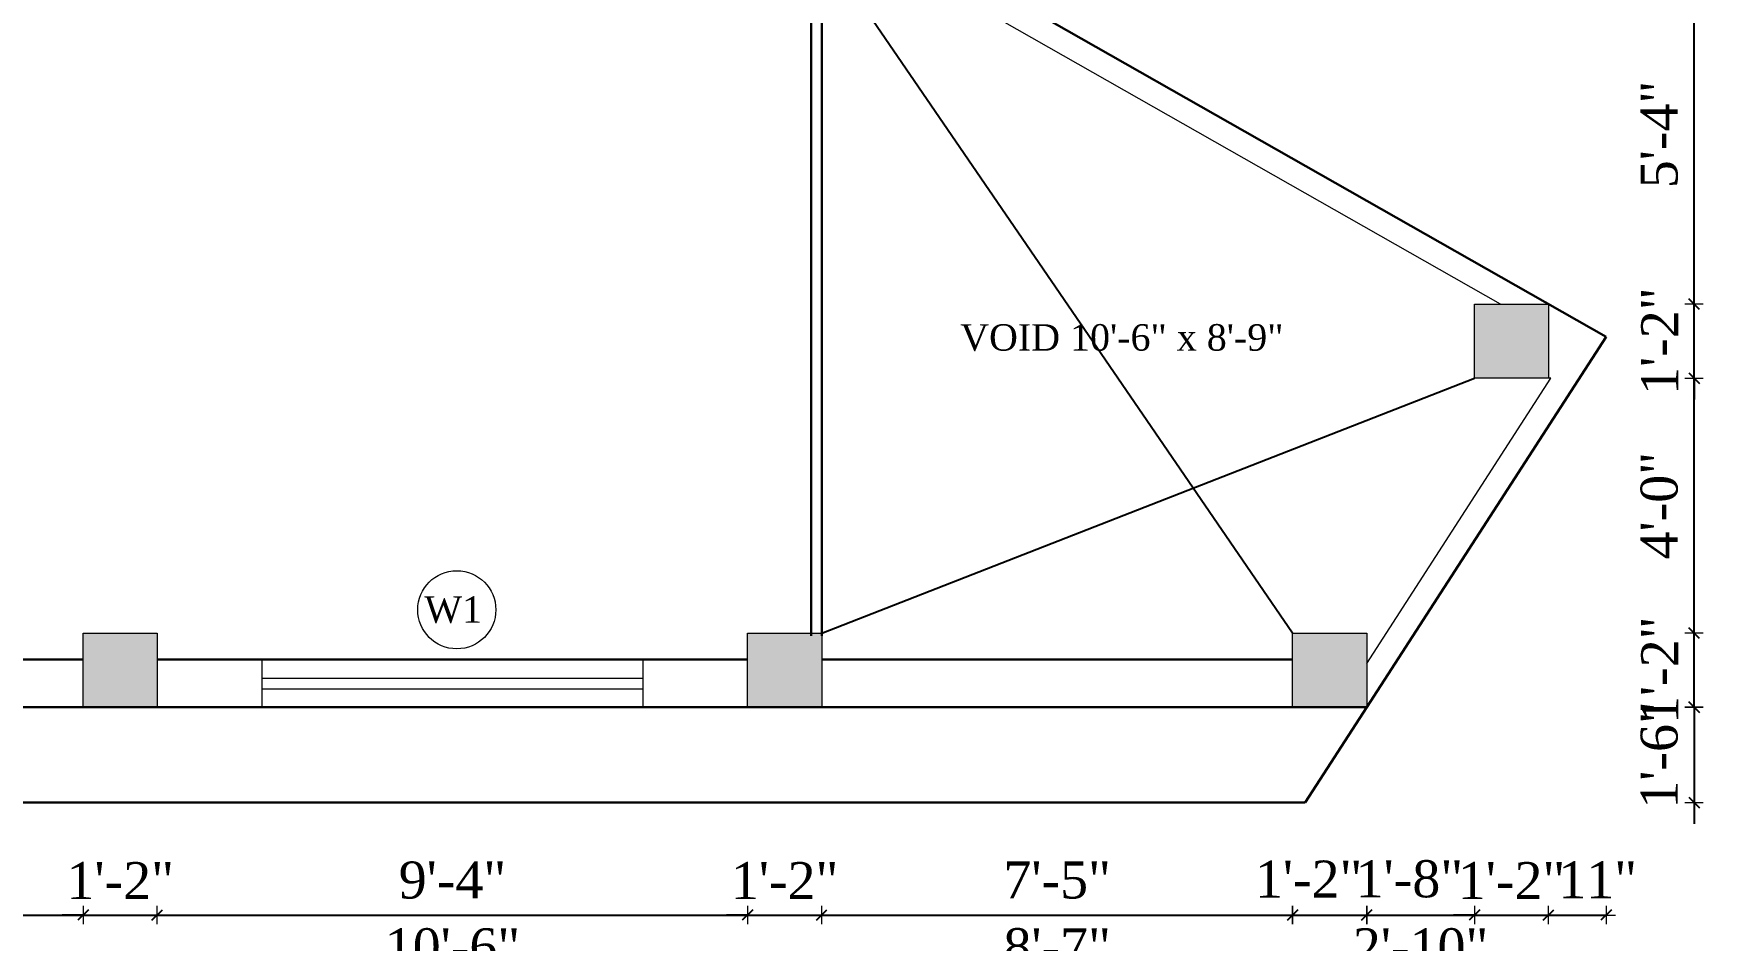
# Model space of a CAD drawing. Header units: inches. Extents: x 151827 to 158445, y -28405 to -26250.
# Drawn here: x 156293.1 to 156609.3, y -26654.1 to -26482.7 of the extents above; entities that cross this region are included whole.
import ezdxf

# ---------------------------------------------------------------- set-up
doc = ezdxf.new("R2010")
doc.units = ezdxf.units.IN
doc.header["$LTSCALE"] = 5
doc.header["$MEASUREMENT"] = 0
for name, color, linetype, lineweight in [('A-WALL', 7, 'Continuous', 9), ('Dimension', 7, 'Continuous', 18), ('Dw', 2, 'Continuous', 18)]:
    doc.layers.add(name, color=color, linetype=linetype, lineweight=lineweight)
doc.layers.add('dim line', color=7, linetype='Continuous', lineweight=15, true_color=0xfab2b2)
doc.layers.add('TEXT', color=6, linetype='Continuous')
doc.layers.add('WALL', color=7, linetype='Continuous')
doc.styles.add('ordinary', font='times.ttf')
doc.dimstyles.new('Copy of 96', dxfattribs={"dimtxt": 7, "dimasz": 4, "dimexe": 0.5, "dimexo": 0.5, "dimgap": 3, "dimtad": 1, "dimdec": 1, "dimzin": 11, "dimdsep": 46, "dimlunit": 4, "dimtxsty": 'ordinary', "dimblk": 'OBLIQUE', "dimcen": 0.09, "dimse1": 1, "dimse2": 1, "dimclrt": 6, "dimazin": 0, "dimtfac": 1, "dimtdec": 1, "dimtix": 1, "dimtmove": 2, "dimatfit": 3, "dimldrblk": 'leader', "dimfxl": 0.5, "dimfxlon": 1, "dimtolj": 1, "dimtzin": 0, "dimarcsym": 0})

# ---------------------------------------------------------------- blocks, each defined once
blk = doc.blocks.new('oblique')
at = {"color": 0, "lineweight": -2}
blk.add_line((0.25, 0.25), (-0.25, -0.25), dxfattribs=at)
at = {"layer": 'dim line', "lineweight": 9}
for p, q in [((-0.4375, 0), (0.4375, 0)), ((0, 0.4375), (0, -0.4375))]:
    blk.add_line(p, q, dxfattribs=at)
blk = doc.blocks.new('*D3091')
at = {"layer": 'A-WALL', "color": 0, "lineweight": -2, "ltscale": 5, "transparency": 16777216}
for p, q in [((156606.96, -26596.06), (156606.96, -26592.06)), ((156606.96, -26610.06), (156606.96, -26596.06)), ((156606.96, -26610.06), (156606.96, -26614.06))]:
    blk.add_line(p, q, dxfattribs=at)
at = {"layer": 'Defpoints', "color": 0, "ltscale": 5, "transparency": 16777216}
for p in [(156545.09, -26596.06), (156606.96, -26596.06), (156545.09, -26610.06)]:
    blk.add_point(p, dxfattribs=at)
at = {"layer": 'A-WALL', "color": 0, "lineweight": -2, "ltscale": 5, "transparency": 16777216, "xscale": 4, "yscale": 4, "zscale": 4}
for p, rotation in [((156606.96, -26596.06), 270), ((156606.96, -26610.06), 90)]:
    blk.add_blockref('oblique', p, dxfattribs=dict(at, rotation=rotation))
at = {"layer": 'A-WALL', "color": 6, "ltscale": 5, "transparency": 16777216, "insert": (156600.46, -26603.06), "char_height": 7, "attachment_point": 5, "rotation": 90, "style": 'ordinary'}
blk.add_mtext('\\A1;1\'-2"', dxfattribs=at)
blk = doc.blocks.new('_OBLIQUE')
at = {"color": 0, "linetype": 'ByBlock'}
blk.add_line((-0.5, -0.5), (0.5, 0.5), dxfattribs=at)
blk = doc.blocks.new('leader')
at = {"layer": 'Dimension'}
for p, q in [((0, -4.328), (0, 4.328)), ((-4.424, 0), (4.424, 0))]:
    blk.add_line(p, q, dxfattribs=at)
blk = doc.blocks.new('*D3092')
at = {"layer": 'A-WALL', "color": 0, "lineweight": -2, "ltscale": 5, "transparency": 16777216}
blk.add_line((156606.96, -26596.06), (156606.96, -26547.88), dxfattribs=at)
at = {"layer": 'Defpoints', "color": 0, "ltscale": 5, "transparency": 16777216}
for p in [(156579.47, -26547.88), (156606.96, -26547.88), (156545.09, -26596.06)]:
    blk.add_point(p, dxfattribs=at)
at = {"layer": 'A-WALL', "color": 0, "lineweight": -2, "ltscale": 5, "transparency": 16777216, "xscale": 4, "yscale": 4, "zscale": 4}
for p, rotation in [((156606.96, -26547.88), 90), ((156606.96, -26596.06), 270)]:
    blk.add_blockref('oblique', p, dxfattribs=dict(at, rotation=rotation))
at = {"layer": 'A-WALL', "color": 6, "ltscale": 5, "transparency": 16777216, "insert": (156600.4, -26571.97), "char_height": 7, "attachment_point": 5, "rotation": 90, "style": 'ordinary'}
blk.add_mtext('\\A1;4\'-0"', dxfattribs=at)
blk = doc.blocks.new('*D3093')
at = {"layer": 'A-WALL', "color": 0, "lineweight": -2, "ltscale": 5, "transparency": 16777216}
for p, q in [((156606.96, -26533.88), (156606.96, -26529.88)), ((156606.96, -26547.88), (156606.96, -26533.88)), ((156606.96, -26547.88), (156606.96, -26551.88))]:
    blk.add_line(p, q, dxfattribs=at)
at = {"layer": 'Defpoints', "color": 0, "ltscale": 5, "transparency": 16777216}
for p in [(156579.47, -26533.88), (156606.96, -26533.88), (156579.47, -26547.88)]:
    blk.add_point(p, dxfattribs=at)
at = {"layer": 'A-WALL', "color": 0, "lineweight": -2, "ltscale": 5, "transparency": 16777216, "xscale": 4, "yscale": 4, "zscale": 4}
for p, rotation in [((156606.96, -26533.88), 270), ((156606.96, -26547.88), 90)]:
    blk.add_blockref('oblique', p, dxfattribs=dict(at, rotation=rotation))
at = {"layer": 'A-WALL', "color": 6, "ltscale": 5, "transparency": 16777216, "insert": (156600.46, -26540.88), "char_height": 7, "attachment_point": 5, "rotation": 90, "style": 'ordinary'}
blk.add_mtext('\\A1;1\'-2"', dxfattribs=at)
blk = doc.blocks.new('*D3094')
at = {"layer": 'A-WALL', "color": 0, "lineweight": -2, "ltscale": 5, "transparency": 16777216}
blk.add_line((156606.96, -26533.88), (156606.96, -26469.78), dxfattribs=at)
at = {"layer": 'Defpoints', "color": 0, "ltscale": 5, "transparency": 16777216}
for p in [(156442.08, -26469.78), (156606.96, -26469.78), (156579.47, -26533.88)]:
    blk.add_point(p, dxfattribs=at)
at = {"layer": 'A-WALL', "color": 0, "lineweight": -2, "ltscale": 5, "transparency": 16777216, "xscale": 4, "yscale": 4, "zscale": 4}
for p, rotation in [((156606.96, -26469.78), 90), ((156606.96, -26533.88), 270)]:
    blk.add_blockref('oblique', p, dxfattribs=dict(at, rotation=rotation))
at = {"layer": 'A-WALL', "color": 6, "ltscale": 5, "transparency": 16777216, "insert": (156600.4, -26501.83), "char_height": 7, "attachment_point": 5, "rotation": 90, "style": 'ordinary'}
blk.add_mtext('\\A1;5\'-4"', dxfattribs=at)
blk = doc.blocks.new('*D3098')
at = {"layer": 'A-WALL', "color": 0, "lineweight": -2, "ltscale": 5, "transparency": 16777216}
blk.add_line((156621.92, -26603.06), (156621.92, -26540.88), dxfattribs=at)
at = {"layer": 'Defpoints', "color": 0, "ltscale": 5, "transparency": 16777216}
for p in [(156572.47, -26540.88), (156621.92, -26540.88), (156538.09, -26603.06)]:
    blk.add_point(p, dxfattribs=at)
at = {"layer": 'A-WALL', "color": 0, "lineweight": -2, "ltscale": 5, "transparency": 16777216, "xscale": 4, "yscale": 4, "zscale": 4}
for p, rotation in [((156621.92, -26540.88), 90), ((156621.92, -26603.06), 270)]:
    blk.add_blockref('oblique', p, dxfattribs=dict(at, rotation=rotation))
at = {"layer": 'A-WALL', "color": 6, "ltscale": 5, "transparency": 16777216, "insert": (156615.35, -26571.97), "char_height": 7, "attachment_point": 5, "rotation": 90, "style": 'ordinary'}
blk.add_mtext('\\A1;5\'-2"', dxfattribs=at)
blk = doc.blocks.new('*D3099')
at = {"layer": 'A-WALL', "color": 0, "lineweight": -2, "ltscale": 5, "transparency": 16777216}
blk.add_line((156621.92, -26540.88), (156621.92, -26462.78), dxfattribs=at)
at = {"layer": 'Defpoints', "color": 0, "ltscale": 5, "transparency": 16777216}
for p in [(156435.08, -26462.78), (156621.92, -26462.78), (156572.47, -26540.88)]:
    blk.add_point(p, dxfattribs=at)
at = {"layer": 'A-WALL', "color": 0, "lineweight": -2, "ltscale": 5, "transparency": 16777216, "xscale": 4, "yscale": 4, "zscale": 4}
for p, rotation in [((156621.92, -26462.78), 90), ((156621.92, -26540.88), 270)]:
    blk.add_blockref('oblique', p, dxfattribs=dict(at, rotation=rotation))
at = {"layer": 'A-WALL', "color": 6, "ltscale": 5, "transparency": 16777216, "insert": (156615.35, -26501.83), "char_height": 7, "attachment_point": 5, "rotation": 90, "style": 'ordinary'}
blk.add_mtext('\\A1;6\'-6"', dxfattribs=at)
blk = doc.blocks.new('*D3106')
at = {"layer": 'A-WALL', "color": 0, "lineweight": -2, "ltscale": 5, "transparency": 16777216}
blk.add_line((156442.08, -26366.67), (156565.47, -26366.67), dxfattribs=at)
at = {"layer": 'Defpoints', "color": 0, "ltscale": 5, "transparency": 16777216}
for p in [(156565.47, -26366.67), (156442.08, -26455.78), (156565.47, -26533.88)]:
    blk.add_point(p, dxfattribs=at)
at = {"layer": 'A-WALL', "color": 0, "lineweight": -2, "ltscale": 5, "transparency": 16777216, "xscale": 4, "yscale": 4, "zscale": 4, "rotation": 180}
blk.add_blockref('oblique', (156442.08, -26366.67), dxfattribs=at)
at = {"layer": 'A-WALL', "color": 0, "lineweight": -2, "ltscale": 5, "transparency": 16777216, "xscale": 4, "yscale": 4, "zscale": 4}
blk.add_blockref('oblique', (156565.47, -26366.67), dxfattribs=at)
at = {"layer": 'A-WALL', "color": 6, "ltscale": 5, "transparency": 16777216, "insert": (156503.77, -26360.11), "char_height": 7, "attachment_point": 5, "style": 'ordinary'}
blk.add_mtext('\\A1;10\'-3"', dxfattribs=at)
blk = doc.blocks.new('*D3107')
at = {"layer": 'A-WALL', "color": 0, "lineweight": -2, "ltscale": 5, "transparency": 16777216}
for p, q in [((156565.47, -26366.67), (156561.47, -26366.67)), ((156565.47, -26366.67), (156579.47, -26366.67)), ((156579.47, -26366.67), (156583.47, -26366.67))]:
    blk.add_line(p, q, dxfattribs=at)
at = {"layer": 'Defpoints', "color": 0, "ltscale": 5, "transparency": 16777216}
for p in [(156579.47, -26366.67), (156565.47, -26533.88), (156579.47, -26533.88)]:
    blk.add_point(p, dxfattribs=at)
at = {"layer": 'A-WALL', "color": 0, "lineweight": -2, "ltscale": 5, "transparency": 16777216, "xscale": 4, "yscale": 4, "zscale": 4}
blk.add_blockref('oblique', (156565.47, -26366.67), dxfattribs=at)
at = {"layer": 'A-WALL', "color": 0, "lineweight": -2, "ltscale": 5, "transparency": 16777216, "xscale": 4, "yscale": 4, "zscale": 4, "rotation": 180}
blk.add_blockref('oblique', (156579.47, -26366.67), dxfattribs=at)
at = {"layer": 'A-WALL', "color": 6, "ltscale": 5, "transparency": 16777216, "insert": (156572.47, -26360.17), "char_height": 7, "attachment_point": 5, "style": 'ordinary'}
blk.add_mtext('\\A1;1\'-2"', dxfattribs=at)
blk = doc.blocks.new('*D3108')
at = {"layer": 'A-WALL', "color": 0, "lineweight": -2, "ltscale": 5, "transparency": 16777216}
for p, q in [((156579.47, -26366.67), (156575.47, -26366.67)), ((156579.47, -26366.67), (156590.33, -26366.67)), ((156590.33, -26366.67), (156594.33, -26366.67))]:
    blk.add_line(p, q, dxfattribs=at)
at = {"layer": 'Defpoints', "color": 0, "ltscale": 5, "transparency": 16777216}
for p in [(156590.33, -26366.67), (156579.47, -26533.88), (156590.33, -26540.06)]:
    blk.add_point(p, dxfattribs=at)
at = {"layer": 'A-WALL', "color": 0, "lineweight": -2, "ltscale": 5, "transparency": 16777216, "xscale": 4, "yscale": 4, "zscale": 4}
blk.add_blockref('oblique', (156579.47, -26366.67), dxfattribs=at)
at = {"layer": 'A-WALL', "color": 0, "lineweight": -2, "ltscale": 5, "transparency": 16777216, "xscale": 4, "yscale": 4, "zscale": 4, "rotation": 180}
blk.add_blockref('oblique', (156590.33, -26366.67), dxfattribs=at)
at = {"layer": 'A-WALL', "color": 6, "ltscale": 5, "transparency": 16777216, "insert": (156589.37, -26361.92), "char_height": 7, "attachment_point": 5, "style": 'ordinary'}
blk.add_mtext('\\A1;11"', dxfattribs=at)
blk = doc.blocks.new('*D3111')
at = {"layer": 'A-WALL', "color": 0, "lineweight": -2, "ltscale": 5, "transparency": 16777216}
blk.add_line((156435.08, -26354.35), (156572.47, -26354.35), dxfattribs=at)
at = {"layer": 'Defpoints', "color": 0, "ltscale": 5, "transparency": 16777216}
for p in [(156572.47, -26354.35), (156435.08, -26462.78), (156572.47, -26540.88)]:
    blk.add_point(p, dxfattribs=at)
at = {"layer": 'A-WALL', "color": 0, "lineweight": -2, "ltscale": 5, "transparency": 16777216, "xscale": 4, "yscale": 4, "zscale": 4, "rotation": 180}
blk.add_blockref('oblique', (156435.08, -26354.35), dxfattribs=at)
at = {"layer": 'A-WALL', "color": 0, "lineweight": -2, "ltscale": 5, "transparency": 16777216, "xscale": 4, "yscale": 4, "zscale": 4}
blk.add_blockref('oblique', (156572.47, -26354.35), dxfattribs=at)
at = {"layer": 'A-WALL', "color": 6, "ltscale": 5, "transparency": 16777216, "insert": (156503.77, -26347.79), "char_height": 7, "attachment_point": 5, "style": 'ordinary'}
blk.add_mtext('\\A1;11\'-5"', dxfattribs=at)
blk = doc.blocks.new('*D3113')
at = {"layer": 'A-WALL', "color": 0, "lineweight": -2, "ltscale": 5, "transparency": 16777216}
blk.add_line((156302.51, -26340.02), (156590.33, -26340.02), dxfattribs=at)
at = {"layer": 'Defpoints', "color": 0, "ltscale": 5, "transparency": 16777216}
for p in [(156590.33, -26340.02), (156302.51, -26384.4), (156590.33, -26540.06)]:
    blk.add_point(p, dxfattribs=at)
at = {"layer": 'A-WALL', "color": 0, "lineweight": -2, "ltscale": 5, "transparency": 16777216, "xscale": 4, "yscale": 4, "zscale": 4, "rotation": 180}
blk.add_blockref('oblique', (156302.51, -26340.02), dxfattribs=at)
at = {"layer": 'A-WALL', "color": 0, "lineweight": -2, "ltscale": 5, "transparency": 16777216, "xscale": 4, "yscale": 4, "zscale": 4}
blk.add_blockref('oblique', (156590.33, -26340.02), dxfattribs=at)
at = {"layer": 'A-WALL', "color": 6, "ltscale": 5, "transparency": 16777216, "insert": (156446.42, -26333.46), "char_height": 7, "attachment_point": 5, "style": 'ordinary'}
blk.add_mtext('\\A1;24\'-0"', dxfattribs=at)
blk = doc.blocks.new('*D3114')
at = {"layer": 'A-WALL', "color": 0, "lineweight": -2, "ltscale": 5, "transparency": 16777216}
blk.add_line((156635.87, -26628.06), (156635.87, -26540.06), dxfattribs=at)
at = {"layer": 'Defpoints', "color": 0, "ltscale": 5, "transparency": 16777216}
for p in [(156590.33, -26540.06), (156635.87, -26540.06), (156533.46, -26628.06)]:
    blk.add_point(p, dxfattribs=at)
at = {"layer": 'A-WALL', "color": 0, "lineweight": -2, "ltscale": 5, "transparency": 16777216, "xscale": 4, "yscale": 4, "zscale": 4}
for p, rotation in [((156635.87, -26540.06), 90), ((156635.87, -26628.06), 270)]:
    blk.add_blockref('oblique', p, dxfattribs=dict(at, rotation=rotation))
at = {"layer": 'A-WALL', "color": 6, "ltscale": 5, "transparency": 16777216, "insert": (156629.3, -26584.06), "char_height": 7, "attachment_point": 5, "rotation": 90, "style": 'ordinary'}
blk.add_mtext('\\A1;7\'-4"', dxfattribs=at)
blk = doc.blocks.new('*D3115')
at = {"layer": 'A-WALL', "color": 0, "lineweight": -2, "ltscale": 5, "transparency": 16777216}
blk.add_line((156635.87, -26540.06), (156635.87, -26368.04), dxfattribs=at)
at = {"layer": 'Defpoints', "color": 0, "ltscale": 5, "transparency": 16777216}
for p in [(156284.51, -26368.04), (156635.87, -26368.04), (156590.33, -26540.06)]:
    blk.add_point(p, dxfattribs=at)
at = {"layer": 'A-WALL', "color": 0, "lineweight": -2, "ltscale": 5, "transparency": 16777216, "xscale": 4, "yscale": 4, "zscale": 4}
for p, rotation in [((156635.87, -26368.04), 90), ((156635.87, -26540.06), 270)]:
    blk.add_blockref('oblique', p, dxfattribs=dict(at, rotation=rotation))
at = {"layer": 'A-WALL', "color": 6, "ltscale": 5, "transparency": 16777216, "insert": (156629.37, -26454.05), "char_height": 7, "attachment_point": 5, "rotation": 90, "style": 'ordinary'}
blk.add_mtext('\\A1;14\'-4"', dxfattribs=at)
blk = doc.blocks.new('*D3117')
at = {"layer": 'A-WALL', "color": 0, "lineweight": -2, "ltscale": 5, "transparency": 16777216}
blk.add_line((156192.3, -26649.31), (156302.51, -26649.31), dxfattribs=at)
at = {"layer": 'Defpoints', "color": 0, "ltscale": 5, "transparency": 16777216}
for p in [(156192.3, -26610.06), (156302.51, -26610.06), (156302.51, -26649.31)]:
    blk.add_point(p, dxfattribs=at)
at = {"layer": 'A-WALL', "color": 0, "lineweight": -2, "ltscale": 5, "transparency": 16777216, "xscale": 4, "yscale": 4, "zscale": 4, "rotation": 180}
blk.add_blockref('oblique', (156192.3, -26649.31), dxfattribs=at)
at = {"layer": 'A-WALL', "color": 0, "lineweight": -2, "ltscale": 5, "transparency": 16777216, "xscale": 4, "yscale": 4, "zscale": 4}
blk.add_blockref('oblique', (156302.51, -26649.31), dxfattribs=at)
at = {"layer": 'A-WALL', "color": 6, "ltscale": 5, "transparency": 16777216, "insert": (156247.41, -26642.74), "char_height": 7, "attachment_point": 5, "style": 'ordinary'}
blk.add_mtext('\\A1;9\'-2"', dxfattribs=at)
blk = doc.blocks.new('*D3118')
at = {"layer": 'A-WALL', "color": 0, "lineweight": -2, "ltscale": 5, "transparency": 16777216}
for p, q in [((156302.51, -26649.31), (156298.51, -26649.31)), ((156302.51, -26649.31), (156316.51, -26649.31)), ((156316.51, -26649.31), (156320.51, -26649.31))]:
    blk.add_line(p, q, dxfattribs=at)
at = {"layer": 'Defpoints', "color": 0, "ltscale": 5, "transparency": 16777216}
for p in [(156302.51, -26610.06), (156316.51, -26610.06), (156316.51, -26649.31)]:
    blk.add_point(p, dxfattribs=at)
at = {"layer": 'A-WALL', "color": 0, "lineweight": -2, "ltscale": 5, "transparency": 16777216, "xscale": 4, "yscale": 4, "zscale": 4}
blk.add_blockref('oblique', (156302.51, -26649.31), dxfattribs=at)
at = {"layer": 'A-WALL', "color": 0, "lineweight": -2, "ltscale": 5, "transparency": 16777216, "xscale": 4, "yscale": 4, "zscale": 4, "rotation": 180}
blk.add_blockref('oblique', (156316.51, -26649.31), dxfattribs=at)
at = {"layer": 'A-WALL', "color": 6, "ltscale": 5, "transparency": 16777216, "insert": (156309.51, -26642.81), "char_height": 7, "attachment_point": 5, "style": 'ordinary'}
blk.add_mtext('\\A1;1\'-2"', dxfattribs=at)
blk = doc.blocks.new('*D3119')
at = {"layer": 'A-WALL', "color": 0, "lineweight": -2, "ltscale": 5, "transparency": 16777216}
blk.add_line((156316.51, -26649.31), (156428.08, -26649.31), dxfattribs=at)
at = {"layer": 'Defpoints', "color": 0, "ltscale": 5, "transparency": 16777216}
for p in [(156316.51, -26610.06), (156428.08, -26610.06), (156428.08, -26649.31)]:
    blk.add_point(p, dxfattribs=at)
at = {"layer": 'A-WALL', "color": 0, "lineweight": -2, "ltscale": 5, "transparency": 16777216, "xscale": 4, "yscale": 4, "zscale": 4, "rotation": 180}
blk.add_blockref('oblique', (156316.51, -26649.31), dxfattribs=at)
at = {"layer": 'A-WALL', "color": 0, "lineweight": -2, "ltscale": 5, "transparency": 16777216, "xscale": 4, "yscale": 4, "zscale": 4}
blk.add_blockref('oblique', (156428.08, -26649.31), dxfattribs=at)
at = {"layer": 'A-WALL', "color": 6, "ltscale": 5, "transparency": 16777216, "insert": (156372.3, -26642.74), "char_height": 7, "attachment_point": 5, "style": 'ordinary'}
blk.add_mtext('\\A1;9\'-4"', dxfattribs=at)
blk = doc.blocks.new('*D3120')
at = {"layer": 'A-WALL', "color": 0, "lineweight": -2, "ltscale": 5, "transparency": 16777216}
for p, q in [((156428.08, -26649.31), (156424.08, -26649.31)), ((156428.08, -26649.31), (156442.08, -26649.31)), ((156442.08, -26649.31), (156446.08, -26649.31))]:
    blk.add_line(p, q, dxfattribs=at)
at = {"layer": 'Defpoints', "color": 0, "ltscale": 5, "transparency": 16777216}
for p in [(156428.08, -26610.06), (156442.08, -26610.06), (156442.08, -26649.31)]:
    blk.add_point(p, dxfattribs=at)
at = {"layer": 'A-WALL', "color": 0, "lineweight": -2, "ltscale": 5, "transparency": 16777216, "xscale": 4, "yscale": 4, "zscale": 4}
blk.add_blockref('oblique', (156428.08, -26649.31), dxfattribs=at)
at = {"layer": 'A-WALL', "color": 0, "lineweight": -2, "ltscale": 5, "transparency": 16777216, "xscale": 4, "yscale": 4, "zscale": 4, "rotation": 180}
blk.add_blockref('oblique', (156442.08, -26649.31), dxfattribs=at)
at = {"layer": 'A-WALL', "color": 6, "ltscale": 5, "transparency": 16777216, "insert": (156435.08, -26642.81), "char_height": 7, "attachment_point": 5, "style": 'ordinary'}
blk.add_mtext('\\A1;1\'-2"', dxfattribs=at)
blk = doc.blocks.new('*D3121')
at = {"layer": 'A-WALL', "color": 0, "lineweight": -2, "ltscale": 5, "transparency": 16777216}
blk.add_line((156442.08, -26649.31), (156531.09, -26649.31), dxfattribs=at)
at = {"layer": 'Defpoints', "color": 0, "ltscale": 5, "transparency": 16777216}
for p in [(156442.08, -26610.06), (156531.09, -26610.06), (156531.09, -26649.31)]:
    blk.add_point(p, dxfattribs=at)
at = {"layer": 'A-WALL', "color": 0, "lineweight": -2, "ltscale": 5, "transparency": 16777216, "xscale": 4, "yscale": 4, "zscale": 4, "rotation": 180}
blk.add_blockref('oblique', (156442.08, -26649.31), dxfattribs=at)
at = {"layer": 'A-WALL', "color": 0, "lineweight": -2, "ltscale": 5, "transparency": 16777216, "xscale": 4, "yscale": 4, "zscale": 4}
blk.add_blockref('oblique', (156531.09, -26649.31), dxfattribs=at)
at = {"layer": 'A-WALL', "color": 6, "ltscale": 5, "transparency": 16777216, "insert": (156486.59, -26642.74), "char_height": 7, "attachment_point": 5, "style": 'ordinary'}
blk.add_mtext('\\A1;7\'-5"', dxfattribs=at)
blk = doc.blocks.new('*D3122')
at = {"layer": 'A-WALL', "color": 0, "lineweight": -2, "ltscale": 5, "transparency": 16777216}
blk.add_line((156531.09, -26649.31), (156545.09, -26649.31), dxfattribs=at)
at = {"layer": 'Defpoints', "color": 0, "ltscale": 5, "transparency": 16777216}
for p in [(156531.09, -26610.06), (156545.09, -26610.06), (156545.09, -26649.31)]:
    blk.add_point(p, dxfattribs=at)
at = {"layer": 'A-WALL', "color": 0, "lineweight": -2, "ltscale": 5, "transparency": 16777216, "xscale": 4, "yscale": 4, "zscale": 4, "rotation": 180}
blk.add_blockref('oblique', (156531.09, -26649.31), dxfattribs=at)
at = {"layer": 'A-WALL', "color": 0, "lineweight": -2, "ltscale": 5, "transparency": 16777216, "xscale": 4, "yscale": 4, "zscale": 4}
blk.add_blockref('oblique', (156545.09, -26649.31), dxfattribs=at)
at = {"layer": 'A-WALL', "color": 6, "ltscale": 5, "transparency": 16777216, "insert": (156534.12, -26642.52), "char_height": 7, "attachment_point": 5, "style": 'ordinary'}
blk.add_mtext('\\A1;1\'-2"', dxfattribs=at)
blk = doc.blocks.new('*D3123')
at = {"layer": 'A-WALL', "color": 0, "lineweight": -2, "ltscale": 5, "transparency": 16777216}
blk.add_line((156545.09, -26649.31), (156565.47, -26649.31), dxfattribs=at)
at = {"layer": 'Defpoints', "color": 0, "ltscale": 5, "transparency": 16777216}
for p in [(156565.47, -26547.88), (156545.09, -26610.06), (156565.47, -26649.31)]:
    blk.add_point(p, dxfattribs=at)
at = {"layer": 'A-WALL', "color": 0, "lineweight": -2, "ltscale": 5, "transparency": 16777216, "xscale": 4, "yscale": 4, "zscale": 4, "rotation": 180}
blk.add_blockref('oblique', (156545.09, -26649.31), dxfattribs=at)
at = {"layer": 'A-WALL', "color": 0, "lineweight": -2, "ltscale": 5, "transparency": 16777216, "xscale": 4, "yscale": 4, "zscale": 4}
blk.add_blockref('oblique', (156565.47, -26649.31), dxfattribs=at)
at = {"layer": 'A-WALL', "color": 6, "ltscale": 5, "transparency": 16777216, "insert": (156553.16, -26642.52), "char_height": 7, "attachment_point": 5, "style": 'ordinary'}
blk.add_mtext('\\A1;1\'-8"', dxfattribs=at)
blk = doc.blocks.new('*D3124')
at = {"layer": 'A-WALL', "color": 0, "lineweight": -2, "ltscale": 5, "transparency": 16777216}
for p, q in [((156565.47, -26649.31), (156561.47, -26649.31)), ((156565.47, -26649.31), (156579.47, -26649.31)), ((156579.47, -26649.31), (156583.47, -26649.31))]:
    blk.add_line(p, q, dxfattribs=at)
at = {"layer": 'Defpoints', "color": 0, "ltscale": 5, "transparency": 16777216}
for p in [(156565.47, -26547.88), (156579.47, -26547.88), (156579.47, -26649.31)]:
    blk.add_point(p, dxfattribs=at)
at = {"layer": 'A-WALL', "color": 0, "lineweight": -2, "ltscale": 5, "transparency": 16777216, "xscale": 4, "yscale": 4, "zscale": 4}
blk.add_blockref('oblique', (156565.47, -26649.31), dxfattribs=at)
at = {"layer": 'A-WALL', "color": 0, "lineweight": -2, "ltscale": 5, "transparency": 16777216, "xscale": 4, "yscale": 4, "zscale": 4, "rotation": 180}
blk.add_blockref('oblique', (156579.47, -26649.31), dxfattribs=at)
at = {"layer": 'A-WALL', "color": 6, "ltscale": 5, "transparency": 16777216, "insert": (156572.47, -26642.81), "char_height": 7, "attachment_point": 5, "style": 'ordinary'}
blk.add_mtext('\\A1;1\'-2"', dxfattribs=at)
blk = doc.blocks.new('*D3125')
at = {"layer": 'A-WALL', "color": 0, "lineweight": -2, "ltscale": 5, "transparency": 16777216}
blk.add_line((156579.47, -26649.31), (156590.33, -26649.31), dxfattribs=at)
at = {"layer": 'Defpoints', "color": 0, "ltscale": 5, "transparency": 16777216}
for p in [(156590.33, -26540.06), (156579.47, -26547.88), (156590.33, -26649.31)]:
    blk.add_point(p, dxfattribs=at)
at = {"layer": 'A-WALL', "color": 0, "lineweight": -2, "ltscale": 5, "transparency": 16777216, "xscale": 4, "yscale": 4, "zscale": 4, "rotation": 180}
blk.add_blockref('oblique', (156579.47, -26649.31), dxfattribs=at)
at = {"layer": 'A-WALL', "color": 0, "lineweight": -2, "ltscale": 5, "transparency": 16777216, "xscale": 4, "yscale": 4, "zscale": 4}
blk.add_blockref('oblique', (156590.33, -26649.31), dxfattribs=at)
at = {"layer": 'A-WALL', "color": 6, "ltscale": 5, "transparency": 16777216, "insert": (156588.74, -26642.65), "char_height": 7, "attachment_point": 5, "style": 'ordinary'}
blk.add_mtext('\\A1;11"', dxfattribs=at)
blk = doc.blocks.new('*D3126')
at = {"layer": 'A-WALL', "color": 0, "lineweight": -2, "ltscale": 5, "transparency": 16777216}
blk.add_line((156185.3, -26661.93), (156309.51, -26661.93), dxfattribs=at)
at = {"layer": 'Defpoints', "color": 0, "ltscale": 5, "transparency": 16777216}
for p in [(156185.3, -26603.06), (156309.51, -26603.06), (156309.51, -26661.93)]:
    blk.add_point(p, dxfattribs=at)
at = {"layer": 'A-WALL', "color": 0, "lineweight": -2, "ltscale": 5, "transparency": 16777216, "xscale": 4, "yscale": 4, "zscale": 4, "rotation": 180}
blk.add_blockref('oblique', (156185.3, -26661.93), dxfattribs=at)
at = {"layer": 'A-WALL', "color": 0, "lineweight": -2, "ltscale": 5, "transparency": 16777216, "xscale": 4, "yscale": 4, "zscale": 4}
blk.add_blockref('oblique', (156309.51, -26661.93), dxfattribs=at)
at = {"layer": 'A-WALL', "color": 6, "ltscale": 5, "transparency": 16777216, "insert": (156247.41, -26655.37), "char_height": 7, "attachment_point": 5, "style": 'ordinary'}
blk.add_mtext('\\A1;10\'-4"', dxfattribs=at)
blk = doc.blocks.new('*D3127')
at = {"layer": 'A-WALL', "color": 0, "lineweight": -2, "ltscale": 5, "transparency": 16777216}
blk.add_line((156435.08, -26661.93), (156538.09, -26661.93), dxfattribs=at)
at = {"layer": 'Defpoints', "color": 0, "ltscale": 5, "transparency": 16777216}
for p in [(156435.08, -26603.06), (156538.09, -26603.06), (156538.09, -26661.93)]:
    blk.add_point(p, dxfattribs=at)
at = {"layer": 'A-WALL', "color": 0, "lineweight": -2, "ltscale": 5, "transparency": 16777216, "xscale": 4, "yscale": 4, "zscale": 4, "rotation": 180}
blk.add_blockref('oblique', (156435.08, -26661.93), dxfattribs=at)
at = {"layer": 'A-WALL', "color": 0, "lineweight": -2, "ltscale": 5, "transparency": 16777216, "xscale": 4, "yscale": 4, "zscale": 4}
blk.add_blockref('oblique', (156538.09, -26661.93), dxfattribs=at)
at = {"layer": 'A-WALL', "color": 6, "ltscale": 5, "transparency": 16777216, "insert": (156486.59, -26655.36), "char_height": 7, "attachment_point": 5, "style": 'ordinary'}
blk.add_mtext('\\A1;8\'-7"', dxfattribs=at)
blk = doc.blocks.new('*D3128')
at = {"layer": 'A-WALL', "color": 0, "lineweight": -2, "ltscale": 5, "transparency": 16777216}
blk.add_line((156309.51, -26661.93), (156435.08, -26661.93), dxfattribs=at)
at = {"layer": 'Defpoints', "color": 0, "ltscale": 5, "transparency": 16777216}
for p in [(156309.51, -26603.06), (156435.08, -26603.06), (156435.08, -26661.93)]:
    blk.add_point(p, dxfattribs=at)
at = {"layer": 'A-WALL', "color": 0, "lineweight": -2, "ltscale": 5, "transparency": 16777216, "xscale": 4, "yscale": 4, "zscale": 4, "rotation": 180}
blk.add_blockref('oblique', (156309.51, -26661.93), dxfattribs=at)
at = {"layer": 'A-WALL', "color": 0, "lineweight": -2, "ltscale": 5, "transparency": 16777216, "xscale": 4, "yscale": 4, "zscale": 4}
blk.add_blockref('oblique', (156435.08, -26661.93), dxfattribs=at)
at = {"layer": 'A-WALL', "color": 6, "ltscale": 5, "transparency": 16777216, "insert": (156372.3, -26655.37), "char_height": 7, "attachment_point": 5, "style": 'ordinary'}
blk.add_mtext('\\A1;10\'-6"', dxfattribs=at)
blk = doc.blocks.new('*D3129')
at = {"layer": 'A-WALL', "color": 0, "lineweight": -2, "ltscale": 5, "transparency": 16777216}
blk.add_line((156538.09, -26661.93), (156572.47, -26661.93), dxfattribs=at)
at = {"layer": 'Defpoints', "color": 0, "ltscale": 5, "transparency": 16777216}
for p in [(156572.47, -26540.88), (156538.09, -26603.06), (156572.47, -26661.93)]:
    blk.add_point(p, dxfattribs=at)
at = {"layer": 'A-WALL', "color": 0, "lineweight": -2, "ltscale": 5, "transparency": 16777216, "xscale": 4, "yscale": 4, "zscale": 4, "rotation": 180}
blk.add_blockref('oblique', (156538.09, -26661.93), dxfattribs=at)
at = {"layer": 'A-WALL', "color": 0, "lineweight": -2, "ltscale": 5, "transparency": 16777216, "xscale": 4, "yscale": 4, "zscale": 4}
blk.add_blockref('oblique', (156572.47, -26661.93), dxfattribs=at)
at = {"layer": 'A-WALL', "color": 6, "ltscale": 5, "transparency": 16777216, "insert": (156555.28, -26655.37), "char_height": 7, "attachment_point": 5, "style": 'ordinary'}
blk.add_mtext('\\A1;2\'-10"', dxfattribs=at)
blk = doc.blocks.new('*D3130')
at = {"layer": 'A-WALL', "color": 0, "lineweight": -2, "ltscale": 5, "transparency": 16777216}
blk.add_line((156544.77, -26675.03), (156177.97, -26675.03), dxfattribs=at)
at = {"layer": 'Defpoints', "color": 0, "ltscale": 5, "transparency": 16777216}
for p in [(156177.97, -26610.06), (156544.77, -26610.06), (156177.97, -26675.03)]:
    blk.add_point(p, dxfattribs=at)
at = {"layer": 'A-WALL', "color": 0, "lineweight": -2, "ltscale": 5, "transparency": 16777216, "xscale": 4, "yscale": 4, "zscale": 4, "rotation": 180}
blk.add_blockref('oblique', (156177.97, -26675.03), dxfattribs=at)
at = {"layer": 'A-WALL', "color": 0, "lineweight": -2, "ltscale": 5, "transparency": 16777216, "xscale": 4, "yscale": 4, "zscale": 4}
blk.add_blockref('oblique', (156544.77, -26675.03), dxfattribs=at)
at = {"layer": 'A-WALL', "color": 6, "ltscale": 5, "transparency": 16777216, "insert": (156361.37, -26668.46), "char_height": 7, "attachment_point": 5, "style": 'ordinary'}
blk.add_mtext('\\A1;30\'-7"', dxfattribs=at)
blk = doc.blocks.new('*D3131')
at = {"layer": 'A-WALL', "color": 0, "lineweight": -2, "ltscale": 5, "transparency": 16777216}
blk.add_line((156544.77, -26675.03), (156590.33, -26675.03), dxfattribs=at)
at = {"layer": 'Defpoints', "color": 0, "ltscale": 5, "transparency": 16777216}
for p in [(156590.33, -26540.06), (156544.77, -26610.06), (156590.33, -26675.03)]:
    blk.add_point(p, dxfattribs=at)
at = {"layer": 'A-WALL', "color": 0, "lineweight": -2, "ltscale": 5, "transparency": 16777216, "xscale": 4, "yscale": 4, "zscale": 4, "rotation": 180}
blk.add_blockref('oblique', (156544.77, -26675.03), dxfattribs=at)
at = {"layer": 'A-WALL', "color": 0, "lineweight": -2, "ltscale": 5, "transparency": 16777216, "xscale": 4, "yscale": 4, "zscale": 4}
blk.add_blockref('oblique', (156590.33, -26675.03), dxfattribs=at)
at = {"layer": 'A-WALL', "color": 6, "ltscale": 5, "transparency": 16777216, "insert": (156567.55, -26668.47), "char_height": 7, "attachment_point": 5, "style": 'ordinary'}
blk.add_mtext('\\A1;3\'-10"', dxfattribs=at)
blk = doc.blocks.new('*D3157')
at = {"layer": 'A-WALL', "color": 0, "lineweight": -2, "ltscale": 5, "transparency": 16777216}
for p, q in [((156606.96, -26610.06), (156606.96, -26606.06)), ((156606.96, -26610.06), (156606.96, -26628.06)), ((156606.96, -26628.06), (156606.96, -26632.06))]:
    blk.add_line(p, q, dxfattribs=at)
at = {"layer": 'Defpoints', "color": 0, "ltscale": 5, "transparency": 16777216}
for p in [(156545.09, -26610.06), (156533.46, -26628.06), (156606.96, -26628.06)]:
    blk.add_point(p, dxfattribs=at)
at = {"layer": 'A-WALL', "color": 0, "lineweight": -2, "ltscale": 5, "transparency": 16777216, "xscale": 4, "yscale": 4, "zscale": 4}
for p, rotation in [((156606.96, -26610.06), 270), ((156606.96, -26628.06), 90)]:
    blk.add_blockref('oblique', p, dxfattribs=dict(at, rotation=rotation))
at = {"layer": 'A-WALL', "color": 6, "ltscale": 5, "transparency": 16777216, "insert": (156600.4, -26619.06), "char_height": 7, "attachment_point": 5, "rotation": 90, "style": 'ordinary'}
blk.add_mtext('\\A1;1\'-6"', dxfattribs=at)

msp = doc.modelspace()

# ---------------------------------------------------------------- hatches: boundary and pattern name
at = {"layer": 'WALL', "linetype": 'ByBlock', "ltscale": 5, "true_color": 0xf8991e}
h = msp.add_hatch(color=30, dxfattribs=at)
h.dxf.hatch_style = 1
h.paths.add_polyline_path([(156565.47, -26533.88), (156565.47, -26547.88), (156579.47, -26547.88), (156579.47, -26533.88)])
h = msp.add_hatch(color=30, dxfattribs=at)
h.dxf.hatch_style = 1
h.paths.add_polyline_path([(156302.51, -26596.06), (156302.51, -26610.06), (156316.51, -26610.06), (156316.51, -26596.06)])
h = msp.add_hatch(color=30, dxfattribs=at)
h.dxf.hatch_style = 1
h.paths.add_polyline_path([(156428.08, -26596.06), (156428.08, -26610.06), (156442.08, -26610.06), (156442.08, -26596.06)])
h = msp.add_hatch(color=30, dxfattribs=at)
h.dxf.hatch_style = 1
h.paths.add_polyline_path([(156531.09, -26596.06), (156531.09, -26610.06), (156545.09, -26610.06), (156545.09, -26596.06)])

# ---------------------------------------------------------------- linework, layer by layer
at = {"layer": 'A-WALL', "lineweight": 30}
for p, q in [((156442.08, -26455.78, -72.71), (156590.33, -26540.06, -72.71)), ((156440.08, -26469.78, -72.71), (156440.08, -26596.56, -72.71)), ((156442.08, -26469.78, -72.71), (156442.08, -26596.56, -72.71)), ((156590.33, -26540.06, -72.71), (156545.09, -26610.06, -72.71)), ((156302.51, -26601.06, -72.71), (156192.3, -26601.06, -72.71)), ((156428.08, -26601.06, -72.71), (156316.51, -26601.06, -72.71)), ((156324.3, -26601.06, -72.71), (156316.51, -26601.06, -72.71)), ((156420.3, -26601.06, -72.71), (156428.08, -26601.06, -72.71)), ((156531.09, -26601.06, -72.71), (156442.08, -26601.06, -72.71)), ((156545.09, -26610.06, -72.71), (156177.97, -26610.06, -72.71)), ((156545.09, -26610.06, -72.71), (156533.46, -26628.06, -72.71)), ((156533.46, -26628.06, -72.71), (156177.55, -26628.06, -72.71))]:
    msp.add_line(p, q, dxfattribs=at)
at = {"layer": 'A-WALL', "ltscale": 5}
for p, q in [((156336.3, -26601.06, -72.71), (156336.3, -26610.06, -72.71)), ((156408.3, -26601.06, -72.71), (156408.3, -26610.06, -72.71))]:
    msp.add_line(p, q, dxfattribs=at)
at = {"layer": 'A-WALL', "ltscale": 5, "elevation": -72.71}
msp.add_lwpolyline([(156442.08, -26601.06), (156442.08, -26601.06), (156531.09, -26601.06), (156531.09, -26596.06), (156545.09, -26596.06), (156545.09, -26601.77), (156579.91, -26547.88), (156565.47, -26547.88), (156565.47, -26533.88), (156570.36, -26533.88), (156442.08, -26460.96), (156442.08, -26469.78)], dxfattribs=at)
for points in [[(156565.47, -26533.88), (156579.47, -26533.88), (156579.47, -26547.88), (156565.47, -26547.88)], [(156302.51, -26596.06), (156316.51, -26596.06), (156316.51, -26610.06), (156302.51, -26610.06)], [(156428.08, -26596.06), (156442.08, -26596.06), (156442.08, -26610.06), (156428.08, -26610.06)], [(156531.09, -26596.06), (156545.09, -26596.06), (156545.09, -26610.06), (156531.09, -26610.06)]]:
    msp.add_lwpolyline(points, close=True, dxfattribs=at)
at = {"layer": 'A-WALL', "ltscale": 5}
msp.add_circle((156373.12, -26591.64, -72.71), 7.38, dxfattribs=at)
at = {"layer": 'Dw', "color": 3}
for p, q in [((156336.3, -26604.56, -72.71), (156408.3, -26604.56, -72.71)), ((156336.3, -26606.56, -72.71), (156408.3, -26606.56, -72.71))]:
    msp.add_line(p, q, dxfattribs=at)
at = {"layer": 'WALL', "color": 30, "linetype": 'ByBlock', "ltscale": 5, "true_color": 0xf8991e}
for p, q in [((156531.09, -26596.06, -72.71), (156442.08, -26466.13, -72.71)), ((156442.08, -26596.06, -72.71), (156565.47, -26547.88, -72.71))]:
    msp.add_line(p, q, dxfattribs=at)

# ---------------------------------------------------------------- texts
at = {"layer": 'TEXT', "style": 'ordinary'}
for s, p in [('VOID 10\'-6" x 8\'-9"', (156468.26, -26542.68, -72.71)), ('W1', (156367, -26594.09, -72.71))]:
    msp.add_text(s, height=5, dxfattribs=at).set_placement(p)

# ---------------------------------------------------------------- dimensions: what is measured, and where the dimension line sits
at = {"layer": 'A-WALL', "ltscale": 5}
for base, p1, p2, picture, middle in [((156590.33, -26340.02, -72.71), (156302.51, -26384.4, -72.71), (156590.33, -26540.06, -72.71), '*D3113', (156446.42, -26333.46, -72.71)), ((156572.47, -26354.35, -72.71), (156435.08, -26462.78, -72.71), (156572.47, -26540.88, -72.71), '*D3111', (156503.77, -26347.79, -72.71)), ((156565.47, -26366.67, -72.71), (156442.08, -26455.78, -72.71), (156565.47, -26533.88, -72.71), '*D3106', (156503.77, -26360.11, -72.71)), ((156579.47, -26366.67, -72.71), (156565.47, -26533.88, -72.71), (156579.47, -26533.88, -72.71), '*D3107', (156572.47, -26360.17, -72.71)), ((156572.47, -26661.93, -72.71), (156538.09, -26603.06, -72.71), (156572.47, -26540.88, -72.71), '*D3129', (156555.28, -26655.37, -72.71)), ((156590.33, -26675.03, -72.71), (156544.77, -26610.06, -72.71), (156590.33, -26540.06, -72.71), '*D3131', (156567.55, -26668.47, -72.71)), ((156579.47, -26649.31, -72.71), (156565.47, -26547.88, -72.71), (156579.47, -26547.88, -72.71), '*D3124', (156572.47, -26642.81, -72.71)), ((156309.51, -26661.93, -72.71), (156185.3, -26603.06, -72.71), (156309.51, -26603.06, -72.71), '*D3126', (156247.41, -26655.37, -72.71)), ((156435.08, -26661.93, -72.71), (156309.51, -26603.06, -72.71), (156435.08, -26603.06, -72.71), '*D3128', (156372.3, -26655.37, -72.71)), ((156538.09, -26661.93, -72.71), (156435.08, -26603.06, -72.71), (156538.09, -26603.06, -72.71), '*D3127', (156486.59, -26655.36, -72.71)), ((156177.97, -26675.03, -72.71), (156544.77, -26610.06, -72.71), (156177.97, -26610.06, -72.71), '*D3130', (156361.37, -26668.46, -72.71)), ((156302.51, -26649.31, -72.71), (156192.3, -26610.06, -72.71), (156302.51, -26610.06, -72.71), '*D3117', (156247.41, -26642.74, -72.71)), ((156316.51, -26649.31, -72.71), (156302.51, -26610.06, -72.71), (156316.51, -26610.06, -72.71), '*D3118', (156309.51, -26642.81, -72.71)), ((156428.08, -26649.31, -72.71), (156316.51, -26610.06, -72.71), (156428.08, -26610.06, -72.71), '*D3119', (156372.3, -26642.74, -72.71)), ((156442.08, -26649.31, -72.71), (156428.08, -26610.06, -72.71), (156442.08, -26610.06, -72.71), '*D3120', (156435.08, -26642.81, -72.71)), ((156531.09, -26649.31, -72.71), (156442.08, -26610.06, -72.71), (156531.09, -26610.06, -72.71), '*D3121', (156486.59, -26642.74, -72.71))]:
    dim = msp.add_linear_dim(base=base, p1=p1, p2=p2, dimstyle='Copy of 96', override={"dimdec": 0, "dimblk": 'oblique', "dimtdec": 0, "dimarcsym": 1}, dxfattribs=at)
    dim.commit()
    dim.dimension.update_dxf_attribs({"geometry": picture, "text_midpoint": middle})
for base, p1, p2, picture, middle in [((156590.33, -26366.67, -72.71), (156579.47, -26533.88, -72.71), (156590.33, -26540.06, -72.71), '*D3108', (156589.37, -26361.92, -72.71)), ((156590.33, -26649.31, -72.71), (156579.47, -26547.88, -72.71), (156590.33, -26540.06, -72.71), '*D3125', (156588.74, -26642.65, -72.71)), ((156565.47, -26649.31, -72.71), (156545.09, -26610.06, -72.71), (156565.47, -26547.88, -72.71), '*D3123', (156553.16, -26642.52, -72.71)), ((156545.09, -26649.31, -72.71), (156531.09, -26610.06, -72.71), (156545.09, -26610.06, -72.71), '*D3122', (156534.12, -26642.52, -72.71))]:
    dim = msp.add_linear_dim(base=base, p1=p1, p2=p2, dimstyle='Copy of 96', override={"dimdec": 0, "dimblk": 'oblique', "dimtdec": 0, "dimarcsym": 1}, dxfattribs=at)
    dim.commit()
    dim.dimension.update_dxf_attribs({"geometry": picture, "text_midpoint": middle, "dimtype": 160})
for base, p1, p2, picture, middle in [((156635.87, -26368.04, -72.71), (156590.33, -26540.06, -72.71), (156284.51, -26368.04, -72.71), '*D3115', (156629.37, -26454.05, -72.71)), ((156621.92, -26462.78, -72.71), (156572.47, -26540.88, -72.71), (156435.08, -26462.78, -72.71), '*D3099', (156615.35, -26501.83, -72.71)), ((156606.96, -26469.78, -72.71), (156579.47, -26533.88, -72.71), (156442.08, -26469.78, -72.71), '*D3094', (156600.4, -26501.83, -72.71)), ((156606.96, -26533.88, -72.71), (156579.47, -26547.88, -72.71), (156579.47, -26533.88, -72.71), '*D3093', (156600.46, -26540.88, -72.71)), ((156635.87, -26540.06, -72.71), (156533.46, -26628.06, -72.71), (156590.33, -26540.06, -72.71), '*D3114', (156629.3, -26584.06, -72.71)), ((156621.92, -26540.88, -72.71), (156538.09, -26603.06, -72.71), (156572.47, -26540.88, -72.71), '*D3098', (156615.35, -26571.97, -72.71)), ((156606.96, -26547.88, -72.71), (156545.09, -26596.06, -72.71), (156579.47, -26547.88, -72.71), '*D3092', (156600.4, -26571.97, -72.71)), ((156606.96, -26596.06, -72.71), (156545.09, -26610.06, -72.71), (156545.09, -26596.06, -72.71), '*D3091', (156600.46, -26603.06, -72.71)), ((156606.96, -26628.06, -72.71), (156545.09, -26610.06, -72.71), (156533.46, -26628.06, -72.71), '*D3157', (156600.4, -26619.06, -72.71))]:
    dim = msp.add_linear_dim(base=base, p1=p1, p2=p2, angle=90, dimstyle='Copy of 96', override={"dimdec": 0, "dimblk": 'oblique', "dimtdec": 0, "dimarcsym": 1}, dxfattribs=at)
    dim.commit()
    dim.dimension.update_dxf_attribs({"geometry": picture, "text_midpoint": middle})

doc.saveas('drawing.dxf')
